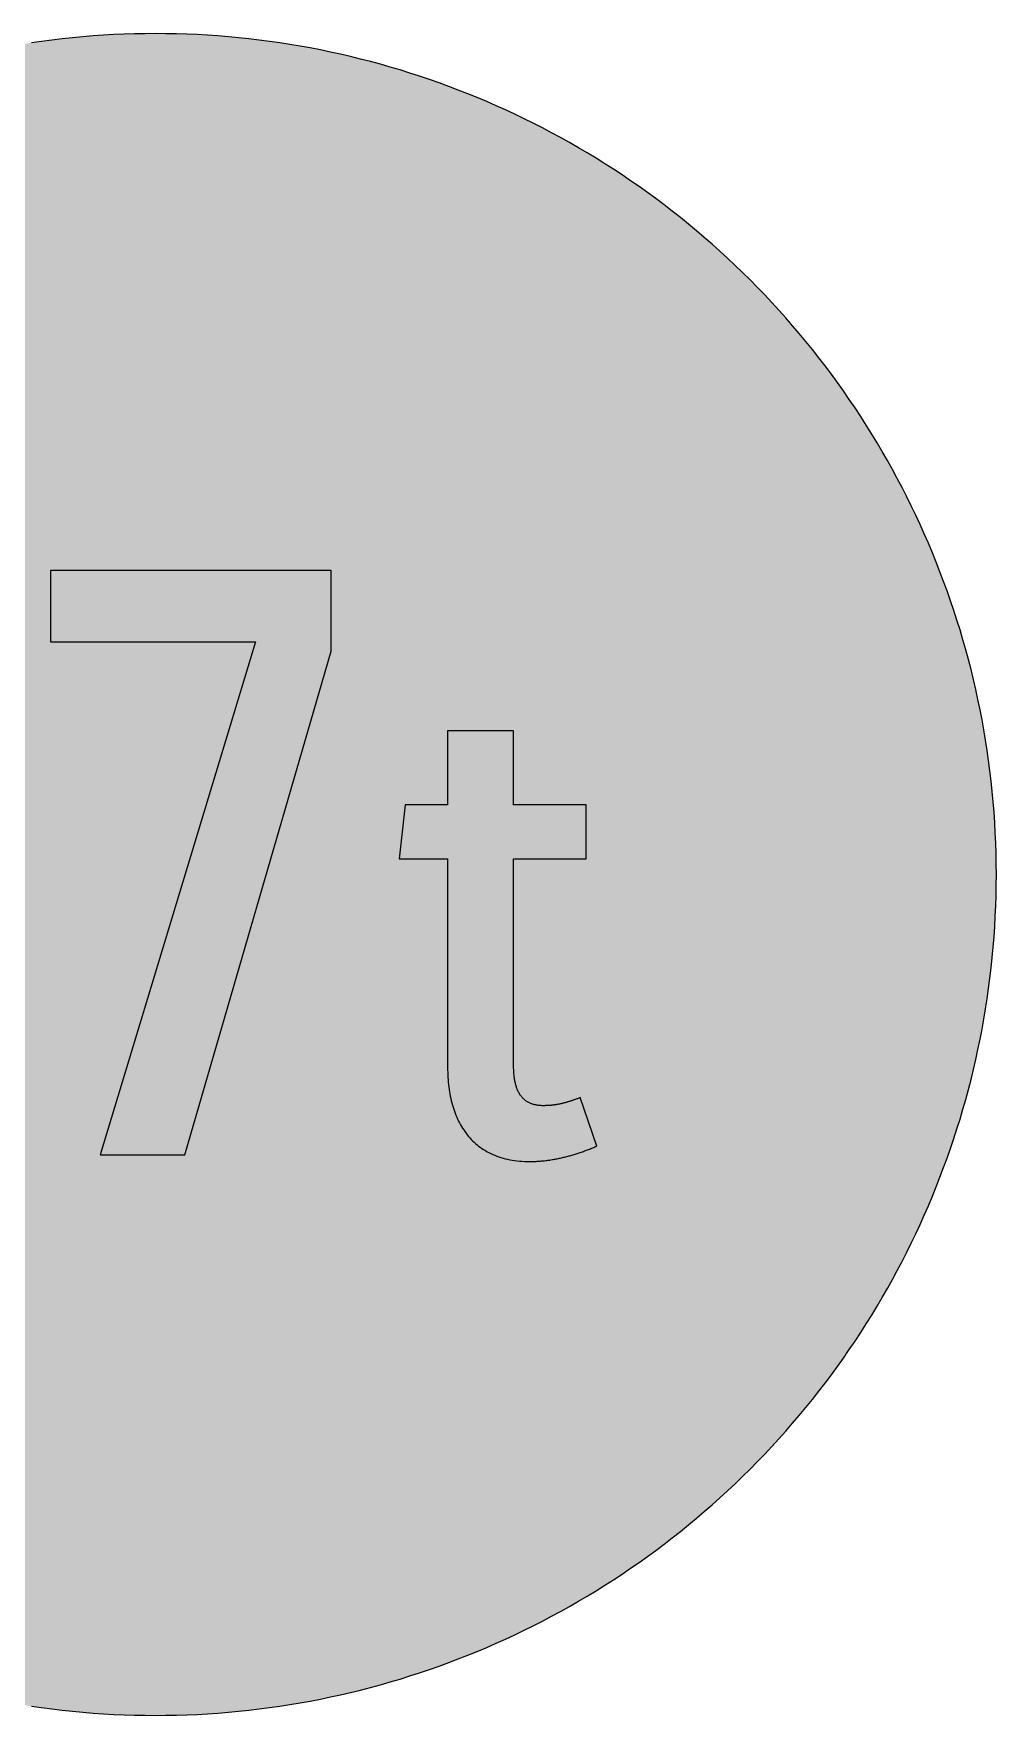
# Model space of a CAD drawing. Header units: millimetres. Extents: x 0 to 212, y 0 to 212.
# Drawn here: x 90.5 to 211.7, y 0.1 to 211.7 of the extents above; entities that cross this region are included whole.
import ezdxf

# ---------------------------------------------------------------- set-up
doc = ezdxf.new("R2010")
doc.units = ezdxf.units.MM

msp = doc.modelspace()

# ---------------------------------------------------------------- hatches: boundary and pattern name
for color, points in [(254, [(211.7189, 105.8869), (211.709, 107.2007), (211.6861, 108.5139), (211.6455, 109.8245), (211.5871, 111.1326), (211.5134, 112.4407), (211.4245, 113.7437), (211.3204, 115.0468), (211.201, 116.3447), (211.0638, 117.6426), (210.9114, 118.9355), (210.7413, 120.2258), (210.5584, 121.5136), (210.3577, 122.7988), (210.1418, 124.079), (209.9107, 125.3566), (209.6643, 126.6292), (209.4027, 127.8992), (209.1258, 129.1641), (208.8337, 130.4239), (208.5264, 131.6812), (208.2038, 132.936), (207.866, 134.1831), (207.5104, 135.4277), (207.1421, 136.6647), (206.7611, 137.8991), (206.3623, 139.1285), (205.9483, 140.3502), (205.5216, 141.5694), (205.0771, 142.781), (204.6199, 143.9901), (204.1474, 145.1915), (203.6623, 146.3853), (203.1619, 147.574), (202.6463, 148.7576), (202.1154, 149.9362), (201.5693, 151.1046), (201.0105, 152.2705), (200.439, 153.4262), (199.8523, 154.5768), (199.2503, 155.7198), (198.6356, 156.8577), (198.0057, 157.9855), (197.3605, 159.1081), (196.7052, 160.2232), (196.0321, 161.3281), (195.3489, 162.4279), (194.6504, 163.5176), (193.9366, 164.6022), (193.2102, 165.6766), (192.471, 166.7434), (191.7167, 167.8), (190.9521, 168.849), (190.1698, 169.8904), (189.3773, 170.9217), (188.5696, 171.9428), (187.7517, 172.9562), (186.9161, 173.9621), (186.0702, 174.9552), (185.2117, 175.9407), (184.338, 176.9161), (183.454, 177.8838), (182.5549, 178.8389), (181.643, 179.7837), (180.721, 180.7185), (179.7837, 181.643), (178.8389, 182.5549), (177.8838, 183.454), (176.9161, 184.338), (175.9407, 185.2117), (174.9552, 186.0702), (173.9621, 186.9161), (172.9562, 187.7492), (171.9428, 188.5696), (170.9217, 189.3773), (169.8904, 190.1698), (168.849, 190.9496), (167.8, 191.7167), (166.7408, 192.471), (165.6766, 193.2102), (164.6022, 193.9366), (163.5176, 194.6504), (162.4279, 195.3489), (161.3281, 196.0321), (160.2232, 196.7052), (159.1081, 197.3631), (157.9855, 198.0057), (156.8577, 198.6356), (155.7198, 199.2503), (154.5768, 199.8523), (153.4262, 200.439), (152.2705, 201.0131), (151.1046, 201.5719), (149.9362, 202.1154), (148.7576, 202.6463), (147.574, 203.1619), (146.3853, 203.6623), (145.1889, 204.15), (143.9875, 204.6199), (142.781, 205.0796), (141.5694, 205.5216), (140.3502, 205.9483), (139.1285, 206.3623), (137.8991, 206.7611), (136.6647, 207.1446), (135.4252, 207.5129), (134.1831, 207.866), (132.9334, 208.2038), (131.6812, 208.5264), (130.4239, 208.8337), (129.1641, 209.1284), (127.8966, 209.4052), (126.6292, 209.6668), (125.3541, 209.9132), (124.0765, 210.1444), (122.7963, 210.3603), (121.5136, 210.5584), (120.2258, 210.7438), (118.9355, 210.9114), (117.6401, 211.0638), (116.3447, 211.201), (115.0468, 211.3229), (113.7437, 211.4271), (112.4382, 211.516), (111.1326, 211.5896), (109.8245, 211.6455), (108.5113, 211.6861), (107.1982, 211.7115), (105.885, 211.7192), (104.5693, 211.7115), (103.2561, 211.6861), (101.9454, 211.6455), (100.6373, 211.5896), (99.3292, 211.516), (98.0262, 211.4271), (96.7232, 211.3229), (95.4253, 211.201), (94.1273, 211.0638), (92.8345, 210.9114), (91.5441, 210.7438), (90.2564, 210.5584), (88.9711, 210.3603), (87.691, 210.1444), (86.4133, 209.9132), (85.1408, 209.6668), (83.8708, 209.4052), (82.6059, 209.1284), (81.346, 208.8337), (80.0887, 208.5264), (78.834, 208.2038), (77.5868, 207.866), (76.3422, 207.5129), (75.1053, 207.1446), (73.8708, 206.7611), (72.6415, 206.3623), (71.4197, 205.9483), (70.2005, 205.5216), (68.9889, 205.0796), (67.7799, 204.6199), (66.5785, 204.15), (65.3847, 203.6623), (64.196, 203.1619), (63.0123, 202.6463), (61.8338, 202.1154), (60.6628, 201.5719), (59.4995, 201.0131), (58.3438, 200.439), (57.1932, 199.8523), (56.0502, 199.2503), (54.9123, 198.6356), (53.7845, 198.0057), (52.6618, 197.3631), (51.5468, 196.7052), (50.4419, 196.0321), (49.342, 195.3489), (48.2524, 194.6504), (47.1678, 193.9366), (46.0934, 193.2102), (45.0266, 192.471), (43.9699, 191.7167), (42.9209, 190.9496), (41.8795, 190.1698), (40.8483, 189.3773), (39.8272, 188.5696), (38.8137, 187.7492), (37.8079, 186.9161), (36.8148, 186.0702), (35.8292, 185.2117), (34.8539, 184.338), (33.8861, 183.454), (32.9311, 182.5549), (31.9862, 181.643), (31.049, 180.7185), (30.1269, 179.7837), (29.2151, 178.8389), (28.3159, 177.8838), (27.432, 176.9161), (26.5582, 175.9407), (25.6997, 174.9552), (24.8539, 173.9621), (24.0208, 172.9562), (23.2004, 171.9428), (22.3926, 170.9217), (21.6002, 169.8904), (20.8204, 168.849), (20.0533, 167.8), (19.2989, 166.7434), (18.5598, 165.6766), (17.8333, 164.6022), (17.1196, 163.5176), (16.4211, 162.4279), (15.7378, 161.3281), (15.0647, 160.2232), (14.4069, 159.1081), (13.7643, 157.9855), (13.1343, 156.8577), (12.5197, 155.7198), (11.9177, 154.5768), (11.3309, 153.4262), (10.7569, 152.2705), (10.1981, 151.1046), (9.6545, 149.9362), (9.1237, 148.7576), (8.6081, 147.574), (8.1077, 146.3853), (7.62, 145.1915), (7.1501, 143.9901), (6.6904, 142.781), (6.2484, 141.5694), (5.8217, 140.3502), (5.4077, 139.1285), (5.0089, 137.8991), (4.6253, 136.6647), (4.257, 135.4277), (3.904, 134.1831), (3.5662, 132.936), (3.2436, 131.6812), (2.9362, 130.4239), (2.6416, 129.1641), (2.3647, 127.8992), (2.1031, 126.6292), (1.8567, 125.3566), (1.6256, 124.079), (1.4097, 122.7988), (1.2116, 121.5136), (1.0262, 120.2258), (0.8585, 118.9355), (0.7061, 117.6426), (0.569, 116.3447), (0.447, 115.0468), (0.3429, 113.7437), (0.254, 112.4407), (0.1803, 111.1326), (0.1245, 109.8245), (0.0838, 108.5139), (0.0584, 107.2007), (0.0508, 105.885), (0.0584, 104.5718), (0.0838, 103.2586), (0.1245, 101.9454), (0.1803, 100.6373), (0.254, 99.3318), (0.3429, 98.0262), (0.447, 96.7232), (0.569, 95.4253), (0.7061, 94.1299), (0.8585, 92.8345), (1.0262, 91.5441), (1.2116, 90.2564), (1.4097, 88.9737), (1.6256, 87.6935), (1.8567, 86.4159), (2.1031, 85.1408), (2.3647, 83.8733), (2.6416, 82.6059), (2.9362, 81.346), (3.2436, 80.0887), (3.5662, 78.8365), (3.904, 77.5868), (4.257, 76.3448), (4.6253, 75.1053), (5.0089, 73.8708), (5.4077, 72.6415), (5.8217, 71.4197), (6.2484, 70.2005), (6.6904, 68.9889), (7.1501, 67.7824), (7.62, 66.581), (8.1077, 65.3847), (8.6081, 64.196), (9.1237, 63.0123), (9.6545, 61.8338), (10.1981, 60.6654), (10.7569, 59.4995), (11.3309, 58.3438), (11.9177, 57.1932), (12.5197, 56.0502), (13.1343, 54.9123), (13.7643, 53.7845), (14.4069, 52.6618), (15.0647, 51.5468), (15.7378, 50.4419), (16.4211, 49.342), (17.1196, 48.2524), (17.8333, 47.1678), (18.5598, 46.0934), (19.2989, 45.0291), (20.0533, 43.9699), (20.8204, 42.9209), (21.6002, 41.8795), (22.3926, 40.8483), (23.2004, 39.8272), (24.0208, 38.8137), (24.8539, 37.8079), (25.6997, 36.8148), (26.5582, 35.8292), (27.432, 34.8539), (28.3159, 33.8861), (29.2151, 32.9311), (30.1269, 31.9862), (31.049, 31.049), (31.9862, 30.1269), (32.9311, 29.2151), (33.8861, 28.3159), (34.8539, 27.432), (35.8292, 26.5582), (36.8148, 25.6997), (37.8079, 24.8539), (38.8137, 24.0182), (39.8272, 23.2004), (40.8483, 22.3926), (41.8795, 21.6002), (42.9209, 20.8178), (43.9699, 20.0533), (45.0266, 19.2989), (46.0934, 18.5598), (47.1678, 17.8333), (48.2524, 17.1196), (49.342, 16.4211), (50.4419, 15.7378), (51.5468, 15.0647), (52.6618, 14.4094), (53.7845, 13.7643), (54.9123, 13.1343), (56.0502, 12.5197), (57.1932, 11.9177), (58.3438, 11.3309), (59.4995, 10.7594), (60.6628, 10.2006), (61.8338, 9.6545), (63.0123, 9.1237), (64.196, 8.6081), (65.3847, 8.1077), (66.5785, 7.6225), (67.7799, 7.1501), (68.9889, 6.6929), (70.2005, 6.2484), (71.4197, 5.8217), (72.6415, 5.4077), (73.8708, 5.0089), (75.1053, 4.6279), (76.3422, 4.2596), (77.5868, 3.904), (78.834, 3.5662), (80.0887, 3.2436), (81.346, 2.9362), (82.6059, 2.6441), (83.8708, 2.3673), (85.1408, 2.1057), (86.4133, 1.8593), (87.691, 1.6281), (88.9711, 1.4122), (90.2564, 1.2116), (91.5441, 1.0287), (92.8345, 0.8585), (94.1273, 0.7061), (95.4253, 0.569), (96.7232, 0.4496), (98.0262, 0.3454), (99.3292, 0.2565), (100.6373, 0.1829), (101.9454, 0.1245), (103.2561, 0.0838), (104.5693, 0.061), (105.885, 0.0533), (107.1982, 0.061), (108.5113, 0.0838), (109.8245, 0.1245), (111.1326, 0.1829), (112.4382, 0.2565), (113.7437, 0.3454), (115.0468, 0.4496), (116.3447, 0.569), (117.6401, 0.7061), (118.9355, 0.8585), (120.2258, 1.0287), (121.5136, 1.2116), (122.7963, 1.4122), (124.0765, 1.6281), (125.3541, 1.8593), (126.6292, 2.1057), (127.8966, 2.3673), (129.1641, 2.6441), (130.4239, 2.9362), (131.6812, 3.2436), (132.9334, 3.5662), (134.1831, 3.904), (135.4252, 4.2596), (136.6647, 4.6279), (137.8991, 5.0089), (139.1285, 5.4077), (140.3502, 5.8217), (141.5694, 6.2484), (142.781, 6.6929), (143.9875, 7.1501), (145.1889, 7.6225), (146.3853, 8.1077), (147.574, 8.6081), (148.7576, 9.1237), (149.9362, 9.6545), (151.1046, 10.2006), (152.2705, 10.7594), (153.4262, 11.3309), (154.5768, 11.9177), (155.7198, 12.5197), (156.8577, 13.1343), (157.9855, 13.7643), (159.1081, 14.4094), (160.2232, 15.0647), (161.3281, 15.7378), (162.4279, 16.4211), (163.5176, 17.1196), (164.6022, 17.8333), (165.6766, 18.5598), (166.7408, 19.2989), (167.8, 20.0533), (168.849, 20.8178), (169.8904, 21.6002), (170.9217, 22.3926), (171.9428, 23.2004), (172.9562, 24.0182), (173.9621, 24.8539), (174.9552, 25.6997), (175.9407, 26.5582), (176.9161, 27.432), (177.8838, 28.3159), (178.8389, 29.2151), (179.7837, 30.1269), (180.721, 31.049), (181.643, 31.9862), (182.5549, 32.9311), (183.454, 33.8861), (184.338, 34.8539), (185.2117, 35.8292), (186.0702, 36.8148), (186.9161, 37.8079), (187.7517, 38.8137), (188.5696, 39.8272), (189.3773, 40.8483), (190.1698, 41.8795), (190.9521, 42.9209), (191.7167, 43.9699), (192.471, 45.0291), (193.2102, 46.0934), (193.9366, 47.1678), (194.6504, 48.2524), (195.3489, 49.342), (196.0321, 50.4419), (196.7052, 51.5468), (197.3605, 52.6618), (198.0057, 53.7845), (198.6356, 54.9123), (199.2503, 56.0502), (199.8523, 57.1932), (200.439, 58.3438), (201.0105, 59.4995), (201.5693, 60.6654), (202.1154, 61.8338), (202.6463, 63.0123), (203.1619, 64.196), (203.6623, 65.3847), (204.1474, 66.581), (204.6199, 67.7824), (205.0771, 68.9889), (205.5216, 70.2005), (205.9483, 71.4197), (206.3623, 72.6415), (206.7611, 73.8708), (207.1421, 75.1053), (207.5104, 76.3448), (207.866, 77.5868), (208.2038, 78.8365), (208.5264, 80.0887), (208.8337, 81.346), (209.1258, 82.6059), (209.4027, 83.8733), (209.6643, 85.1408), (209.9107, 86.4159), (210.1418, 87.6935), (210.3577, 88.9737), (210.5584, 90.2564), (210.7413, 91.5441), (210.9114, 92.8345), (211.0638, 94.1299), (211.201, 95.4253), (211.3204, 96.7232), (211.4245, 98.0262), (211.5134, 99.3318), (211.5871, 100.6373), (211.6455, 101.9454), (211.6861, 103.2586), (211.709, 104.5718), (211.7166, 105.885)]), (59, [(128.0061, 134.0016), (128.0061, 144.1619), (92.6564, 144.1619), (92.6564, 135.1661), (118.4811, 135.1661), (98.902, 70.6092), (109.5897, 70.6092)]), (59, [(142.6531, 81.6155), (142.654, 81.2952), (142.6616, 80.9777), (142.6718, 80.6628), (142.6896, 80.3504), (142.7099, 80.043), (142.7353, 79.7357), (142.7658, 79.4334), (142.8013, 79.1362), (142.8394, 78.8391), (142.8852, 78.547), (142.9334, 78.2599), (142.9893, 77.9729), (143.0477, 77.691), (143.1112, 77.4141), (143.1798, 77.1398), (143.2535, 76.868), (143.3322, 76.6013), (143.416, 76.3397), (143.5049, 76.0806), (143.5989, 75.8266), (143.6954, 75.5752), (143.7996, 75.3288), (143.9088, 75.0875), (144.0231, 74.8487), (144.1425, 74.6176), (144.2644, 74.389), (144.3939, 74.1629), (144.5285, 73.9445), (144.6682, 73.7286), (144.813, 73.5203), (144.9629, 73.3146), (145.1178, 73.1164), (145.2778, 72.9209), (145.4429, 72.7304), (145.6157, 72.5449), (145.7909, 72.3671), (145.9713, 72.1919), (146.1592, 72.0242), (146.3523, 71.8591), (146.5504, 71.7017), (146.7536, 71.5493), (146.9619, 71.4045), (147.1752, 71.2622), (147.3962, 71.1276), (147.6223, 70.9981), (147.8509, 70.8762), (148.0896, 70.7593), (148.3309, 70.6476), (148.5773, 70.5434), (148.8313, 70.4444), (149.0904, 70.3529), (149.3545, 70.2666), (149.6263, 70.1878), (149.9006, 70.1142), (150.1826, 70.0481), (150.4696, 69.9872), (150.7642, 69.9364), (151.0614, 69.8881), (151.3688, 69.85), (151.6786, 69.817), (151.9936, 69.7916), (152.3162, 69.7738), (152.6464, 69.7636), (152.9791, 69.7611), (153.1163, 69.7611), (153.2509, 69.7636), (153.3855, 69.7662), (153.5201, 69.7687), (153.6548, 69.7738), (153.7868, 69.7789), (153.9215, 69.7865), (154.0561, 69.7941), (154.1907, 69.8043), (154.3253, 69.8144), (154.4574, 69.8271), (154.592, 69.8373), (154.7241, 69.8525), (154.8587, 69.8652), (154.9933, 69.8805), (155.1254, 69.8983), (155.2575, 69.916), (155.3921, 69.9338), (155.5242, 69.9516), (155.6588, 69.9719), (155.7909, 69.9948), (155.923, 70.0176), (156.0551, 70.0405), (156.1871, 70.0634), (156.3218, 70.0888), (156.4538, 70.1142), (156.5859, 70.1421), (156.718, 70.17), (156.8501, 70.198), (156.9822, 70.2285), (157.1142, 70.2589), (157.2463, 70.2894), (157.3784, 70.3224), (157.5105, 70.3555), (157.6426, 70.3885), (157.7746, 70.424), (157.9042, 70.4596), (158.0363, 70.4952), (158.1683, 70.5333), (158.3004, 70.5714), (158.4325, 70.6095), (158.562, 70.6501), (158.6941, 70.6882), (158.8262, 70.7314), (158.9557, 70.772), (159.0878, 70.8152), (159.2199, 70.8584), (159.3494, 70.9041), (159.4815, 70.9473), (159.6136, 70.993), (159.7431, 71.0413), (159.8752, 71.087), (160.0073, 71.1352), (160.1368, 71.1835), (160.2689, 71.2343), (160.3985, 71.2826), (160.5305, 71.3334), (160.6601, 71.3867), (160.7922, 71.4375), (160.9242, 71.4908), (161.0538, 71.5442), (161.1859, 71.5975), (161.3154, 71.6534), (161.4475, 71.7067), (159.3314, 77.8051), (159.2402, 77.7697), (159.1488, 77.7342), (159.0599, 77.7011), (158.9735, 77.6681), (158.8846, 77.6351), (158.8008, 77.6021), (158.7144, 77.5716), (158.6306, 77.5411), (158.5468, 77.5106), (158.463, 77.4827), (158.3817, 77.4548), (158.3004, 77.4268), (158.2217, 77.4014), (158.1404, 77.3735), (158.0617, 77.3481), (157.9829, 77.3227), (157.9067, 77.2998), (157.8305, 77.277), (157.7543, 77.2541), (157.6781, 77.2312), (157.6019, 77.2084), (157.5283, 77.1881), (157.4546, 77.1677), (157.3809, 77.1474), (157.3073, 77.1296), (157.2362, 77.1093), (157.165, 77.0915), (157.0939, 77.0738), (157.0228, 77.0585), (156.9517, 77.0407), (156.8806, 77.0255), (156.812, 77.0103), (156.7434, 76.995), (156.6748, 76.9823), (156.6062, 76.9671), (156.5377, 76.9544), (156.4691, 76.9417), (156.4005, 76.9315), (156.3345, 76.9188), (156.2659, 76.9087), (156.1998, 76.8985), (156.1338, 76.8883), (156.0652, 76.8782), (155.9992, 76.8706), (155.9331, 76.8629), (155.8671, 76.8553), (155.8011, 76.8477), (155.735, 76.8401), (155.669, 76.8325), (155.6029, 76.8274), (155.5369, 76.8223), (155.4709, 76.8172), (155.4048, 76.8121), (155.3388, 76.8071), (155.2727, 76.8045), (155.2067, 76.7994), (155.1407, 76.7969), (155.0746, 76.7944), (155.0086, 76.7918), (154.9425, 76.7918), (154.8765, 76.7893), (154.8079, 76.7893), (154.7419, 76.7893), (154.6733, 76.7893), (154.5488, 76.7893), (154.4244, 76.7944), (154.305, 76.7994), (154.1856, 76.8096), (154.0688, 76.8223), (153.957, 76.8375), (153.8453, 76.8553), (153.736, 76.8756), (153.6294, 76.8985), (153.5252, 76.9239), (153.4236, 76.9518), (153.3246, 76.9823), (153.228, 77.0153), (153.1315, 77.0509), (153.0401, 77.089), (152.9486, 77.1296), (152.8597, 77.1754), (152.7759, 77.2211), (152.6921, 77.2693), (152.6083, 77.3201), (152.5295, 77.3735), (152.4533, 77.4319), (152.3771, 77.4903), (152.306, 77.5513), (152.2349, 77.6148), (152.1663, 77.6808), (152.0977, 77.7494), (152.0342, 77.8231), (151.9707, 77.8967), (151.9098, 77.9729), (151.8514, 78.0517), (151.7955, 78.1329), (151.7421, 78.2142), (151.6888, 78.3006), (151.638, 78.3895), (151.5897, 78.4809), (151.5415, 78.5724), (151.4983, 78.6689), (151.4551, 78.7679), (151.4145, 78.867), (151.3738, 78.9686), (151.3357, 79.0753), (151.3002, 79.182), (151.2672, 79.2912), (151.2367, 79.4029), (151.2062, 79.5172), (151.1757, 79.6341), (151.1503, 79.7509), (151.1249, 79.8728), (151.1021, 79.9973), (151.0817, 80.1218), (151.0614, 80.2488), (151.0436, 80.3783), (151.0259, 80.5104), (151.0106, 80.645), (150.9979, 80.7822), (150.9878, 80.9219), (150.9776, 81.0616), (150.9674, 81.2038), (150.9624, 81.3486), (150.9547, 81.4959), (150.9522, 81.6458), (150.9497, 81.7982), (150.9497, 81.9506), (150.9504, 107.8615), (160.0951, 107.8615), (160.0951, 114.6344), (150.9504, 114.6344), (150.9504, 123.9488), (142.6531, 123.9488), (142.6531, 114.6344), (137.3188, 114.6344), (136.5567, 107.8615), (142.6531, 107.8615)])]:
    msp.add_hatch(color=color).paths.add_polyline_path(points)

# ---------------------------------------------------------------- linework, layer by layer
at = {"color": 254}
for points in [[(211.7189, 105.8869), (211.709, 107.2007), (211.6861, 108.5139), (211.6455, 109.8245), (211.5871, 111.1326), (211.5134, 112.4407), (211.4245, 113.7437), (211.3204, 115.0468), (211.201, 116.3447), (211.0638, 117.6426), (210.9114, 118.9355), (210.7413, 120.2258), (210.5584, 121.5136), (210.3577, 122.7988), (210.1418, 124.079), (209.9107, 125.3566), (209.6643, 126.6292), (209.4027, 127.8992), (209.1258, 129.1641), (208.8337, 130.4239), (208.5264, 131.6812), (208.2038, 132.936), (207.866, 134.1831), (207.5104, 135.4277), (207.1421, 136.6647), (206.7611, 137.8991), (206.3623, 139.1285), (205.9483, 140.3502), (205.5216, 141.5694), (205.0771, 142.781), (204.6199, 143.9901), (204.1474, 145.1915), (203.6623, 146.3853), (203.1619, 147.574), (202.6463, 148.7576), (202.1154, 149.9362), (201.5693, 151.1046), (201.0105, 152.2705), (200.439, 153.4262), (199.8523, 154.5768), (199.2503, 155.7198), (198.6356, 156.8577), (198.0057, 157.9855), (197.3605, 159.1081), (196.7052, 160.2232), (196.0321, 161.3281), (195.3489, 162.4279), (194.6504, 163.5176), (193.9366, 164.6022), (193.2102, 165.6766), (192.471, 166.7434), (191.7167, 167.8), (190.9521, 168.849), (190.1698, 169.8904), (189.3773, 170.9217), (188.5696, 171.9428), (187.7517, 172.9562), (186.9161, 173.9621), (186.0702, 174.9552), (185.2117, 175.9407), (184.338, 176.9161), (183.454, 177.8838), (182.5549, 178.8389), (181.643, 179.7837), (180.721, 180.7185), (179.7837, 181.643), (178.8389, 182.5549), (177.8838, 183.454), (176.9161, 184.338), (175.9407, 185.2117), (174.9552, 186.0702), (173.9621, 186.9161), (172.9562, 187.7492), (171.9428, 188.5696), (170.9217, 189.3773), (169.8904, 190.1698), (168.849, 190.9496), (167.8, 191.7167), (166.7408, 192.471), (165.6766, 193.2102), (164.6022, 193.9366), (163.5176, 194.6504), (162.4279, 195.3489), (161.3281, 196.0321), (160.2232, 196.7052), (159.1081, 197.3631), (157.9855, 198.0057), (156.8577, 198.6356), (155.7198, 199.2503), (154.5768, 199.8523), (153.4262, 200.439), (152.2705, 201.0131), (151.1046, 201.5719), (149.9362, 202.1154), (148.7576, 202.6463), (147.574, 203.1619), (146.3853, 203.6623), (145.1889, 204.15), (143.9875, 204.6199), (142.781, 205.0796), (141.5694, 205.5216), (140.3502, 205.9483), (139.1285, 206.3623), (137.8991, 206.7611), (136.6647, 207.1446), (135.4252, 207.5129), (134.1831, 207.866), (132.9334, 208.2038), (131.6812, 208.5264), (130.4239, 208.8337), (129.1641, 209.1284), (127.8966, 209.4052), (126.6292, 209.6668), (125.3541, 209.9132), (124.0765, 210.1444), (122.7963, 210.3603), (121.5136, 210.5584), (120.2258, 210.7438), (118.9355, 210.9114), (117.6401, 211.0638), (116.3447, 211.201), (115.0468, 211.3229), (113.7437, 211.4271), (112.4382, 211.516), (111.1326, 211.5896), (109.8245, 211.6455), (108.5113, 211.6861), (107.1982, 211.7115), (105.885, 211.7192), (104.5693, 211.7115), (103.2561, 211.6861), (101.9454, 211.6455), (100.6373, 211.5896), (99.3292, 211.516), (98.0262, 211.4271), (96.7232, 211.3229), (95.4253, 211.201), (94.1273, 211.0638), (92.8345, 210.9114), (91.5441, 210.7438), (90.2564, 210.5584)], [(90.2564, 1.2116), (91.5441, 1.0287), (92.8345, 0.8585), (94.1273, 0.7061), (95.4253, 0.569), (96.7232, 0.4496), (98.0262, 0.3454), (99.3292, 0.2565), (100.6373, 0.1829), (101.9454, 0.1245), (103.2561, 0.0838), (104.5693, 0.061), (105.885, 0.0533), (107.1982, 0.061), (108.5113, 0.0838), (109.8245, 0.1245), (111.1326, 0.1829), (112.4382, 0.2565), (113.7437, 0.3454), (115.0468, 0.4496), (116.3447, 0.569), (117.6401, 0.7061), (118.9355, 0.8585), (120.2258, 1.0287), (121.5136, 1.2116), (122.7963, 1.4122), (124.0765, 1.6281), (125.3541, 1.8593), (126.6292, 2.1057), (127.8966, 2.3673), (129.1641, 2.6441), (130.4239, 2.9362), (131.6812, 3.2436), (132.9334, 3.5662), (134.1831, 3.904), (135.4252, 4.2596), (136.6647, 4.6279), (137.8991, 5.0089), (139.1285, 5.4077), (140.3502, 5.8217), (141.5694, 6.2484), (142.781, 6.6929), (143.9875, 7.1501), (145.1889, 7.6225), (146.3853, 8.1077), (147.574, 8.6081), (148.7576, 9.1237), (149.9362, 9.6545), (151.1046, 10.2006), (152.2705, 10.7594), (153.4262, 11.3309), (154.5768, 11.9177), (155.7198, 12.5197), (156.8577, 13.1343), (157.9855, 13.7643), (159.1081, 14.4094), (160.2232, 15.0647), (161.3281, 15.7378), (162.4279, 16.4211), (163.5176, 17.1196), (164.6022, 17.8333), (165.6766, 18.5598), (166.7408, 19.2989), (167.8, 20.0533), (168.849, 20.8178), (169.8904, 21.6002), (170.9217, 22.3926), (171.9428, 23.2004), (172.9562, 24.0182), (173.9621, 24.8539), (174.9552, 25.6997), (175.9407, 26.5582), (176.9161, 27.432), (177.8838, 28.3159), (178.8389, 29.2151), (179.7837, 30.1269), (180.721, 31.049), (181.643, 31.9862), (182.5549, 32.9311), (183.454, 33.8861), (184.338, 34.8539), (185.2117, 35.8292), (186.0702, 36.8148), (186.9161, 37.8079), (187.7517, 38.8137), (188.5696, 39.8272), (189.3773, 40.8483), (190.1698, 41.8795), (190.9521, 42.9209), (191.7167, 43.9699), (192.471, 45.0291), (193.2102, 46.0934), (193.9366, 47.1678), (194.6504, 48.2524), (195.3489, 49.342), (196.0321, 50.4419), (196.7052, 51.5468), (197.3605, 52.6618), (198.0057, 53.7845), (198.6356, 54.9123), (199.2503, 56.0502), (199.8523, 57.1932), (200.439, 58.3438), (201.0105, 59.4995), (201.5693, 60.6654), (202.1154, 61.8338), (202.6463, 63.0123), (203.1619, 64.196), (203.6623, 65.3847), (204.1474, 66.581), (204.6199, 67.7824), (205.0771, 68.9889), (205.5216, 70.2005), (205.9483, 71.4197), (206.3623, 72.6415), (206.7611, 73.8708), (207.1421, 75.1053), (207.5104, 76.3448), (207.866, 77.5868), (208.2038, 78.8365), (208.5264, 80.0887), (208.8337, 81.346), (209.1258, 82.6059), (209.4027, 83.8733), (209.6643, 85.1408), (209.9107, 86.4159), (210.1418, 87.6935), (210.3577, 88.9737), (210.5584, 90.2564), (210.7413, 91.5441), (210.9114, 92.8345), (211.0638, 94.1299), (211.201, 95.4253), (211.3204, 96.7232), (211.4245, 98.0262), (211.5134, 99.3318), (211.5871, 100.6373), (211.6455, 101.9454), (211.6861, 103.2586), (211.709, 104.5718), (211.7166, 105.885), (211.7189, 105.8869)]]:
    msp.add_lwpolyline(points, dxfattribs=at)
at = {"color": 59}
for points in [[(128.0061, 134.0016), (128.0061, 144.1619), (92.6564, 144.1619), (92.6564, 135.1661), (118.4811, 135.1661), (98.902, 70.6092), (109.5897, 70.6092), (128.0061, 134.0016)], [(142.6531, 81.6155), (142.654, 81.2952), (142.6616, 80.9777), (142.6718, 80.6628), (142.6896, 80.3504), (142.7099, 80.043), (142.7353, 79.7357), (142.7658, 79.4334), (142.8013, 79.1362), (142.8394, 78.8391), (142.8852, 78.547), (142.9334, 78.2599), (142.9893, 77.9729), (143.0477, 77.691), (143.1112, 77.4141), (143.1798, 77.1398), (143.2535, 76.868), (143.3322, 76.6013), (143.416, 76.3397), (143.5049, 76.0806), (143.5989, 75.8266), (143.6954, 75.5752), (143.7996, 75.3288), (143.9088, 75.0875), (144.0231, 74.8487), (144.1425, 74.6176), (144.2644, 74.389), (144.3939, 74.1629), (144.5285, 73.9445), (144.6682, 73.7286), (144.813, 73.5203), (144.9629, 73.3146), (145.1178, 73.1164), (145.2778, 72.9209), (145.4429, 72.7304), (145.6157, 72.5449), (145.7909, 72.3671), (145.9713, 72.1919), (146.1592, 72.0242), (146.3523, 71.8591), (146.5504, 71.7017), (146.7536, 71.5493), (146.9619, 71.4045), (147.1752, 71.2622), (147.3962, 71.1276), (147.6223, 70.9981), (147.8509, 70.8762), (148.0896, 70.7593), (148.3309, 70.6476), (148.5773, 70.5434), (148.8313, 70.4444), (149.0904, 70.3529), (149.3545, 70.2666), (149.6263, 70.1878), (149.9006, 70.1142), (150.1826, 70.0481), (150.4696, 69.9872), (150.7642, 69.9364), (151.0614, 69.8881), (151.3688, 69.85), (151.6786, 69.817), (151.9936, 69.7916), (152.3162, 69.7738), (152.6464, 69.7636), (152.9791, 69.7611), (153.1163, 69.7611), (153.2509, 69.7636), (153.3855, 69.7662), (153.5201, 69.7687), (153.6548, 69.7738), (153.7868, 69.7789), (153.9215, 69.7865), (154.0561, 69.7941), (154.1907, 69.8043), (154.3253, 69.8144), (154.4574, 69.8271), (154.592, 69.8373), (154.7241, 69.8525), (154.8587, 69.8652), (154.9933, 69.8805), (155.1254, 69.8983), (155.2575, 69.916), (155.3921, 69.9338), (155.5242, 69.9516), (155.6588, 69.9719), (155.7909, 69.9948), (155.923, 70.0176), (156.0551, 70.0405), (156.1871, 70.0634), (156.3218, 70.0888), (156.4538, 70.1142), (156.5859, 70.1421), (156.718, 70.17), (156.8501, 70.198), (156.9822, 70.2285), (157.1142, 70.2589), (157.2463, 70.2894), (157.3784, 70.3224), (157.5105, 70.3555), (157.6426, 70.3885), (157.7746, 70.424), (157.9042, 70.4596), (158.0363, 70.4952), (158.1683, 70.5333), (158.3004, 70.5714), (158.4325, 70.6095), (158.562, 70.6501), (158.6941, 70.6882), (158.8262, 70.7314), (158.9557, 70.772), (159.0878, 70.8152), (159.2199, 70.8584), (159.3494, 70.9041), (159.4815, 70.9473), (159.6136, 70.993), (159.7431, 71.0413), (159.8752, 71.087), (160.0073, 71.1352), (160.1368, 71.1835), (160.2689, 71.2343), (160.3985, 71.2826), (160.5305, 71.3334), (160.6601, 71.3867), (160.7922, 71.4375), (160.9242, 71.4908), (161.0538, 71.5442), (161.1859, 71.5975), (161.3154, 71.6534), (161.4475, 71.7067), (159.3314, 77.8051), (159.2402, 77.7697), (159.1488, 77.7342), (159.0599, 77.7011), (158.9735, 77.6681), (158.8846, 77.6351), (158.8008, 77.6021), (158.7144, 77.5716), (158.6306, 77.5411), (158.5468, 77.5106), (158.463, 77.4827), (158.3817, 77.4548), (158.3004, 77.4268), (158.2217, 77.4014), (158.1404, 77.3735), (158.0617, 77.3481), (157.9829, 77.3227), (157.9067, 77.2998), (157.8305, 77.277), (157.7543, 77.2541), (157.6781, 77.2312), (157.6019, 77.2084), (157.5283, 77.1881), (157.4546, 77.1677), (157.3809, 77.1474), (157.3073, 77.1296), (157.2362, 77.1093), (157.165, 77.0915), (157.0939, 77.0738), (157.0228, 77.0585), (156.9517, 77.0407), (156.8806, 77.0255), (156.812, 77.0103), (156.7434, 76.995), (156.6748, 76.9823), (156.6062, 76.9671), (156.5377, 76.9544), (156.4691, 76.9417), (156.4005, 76.9315), (156.3345, 76.9188), (156.2659, 76.9087), (156.1998, 76.8985), (156.1338, 76.8883), (156.0652, 76.8782), (155.9992, 76.8706), (155.9331, 76.8629), (155.8671, 76.8553), (155.8011, 76.8477), (155.735, 76.8401), (155.669, 76.8325), (155.6029, 76.8274), (155.5369, 76.8223), (155.4709, 76.8172), (155.4048, 76.8121), (155.3388, 76.8071), (155.2727, 76.8045), (155.2067, 76.7994), (155.1407, 76.7969), (155.0746, 76.7944), (155.0086, 76.7918), (154.9425, 76.7918), (154.8765, 76.7893), (154.8079, 76.7893), (154.7419, 76.7893), (154.6733, 76.7893), (154.5488, 76.7893), (154.4244, 76.7944), (154.305, 76.7994), (154.1856, 76.8096), (154.0688, 76.8223), (153.957, 76.8375), (153.8453, 76.8553), (153.736, 76.8756), (153.6294, 76.8985), (153.5252, 76.9239), (153.4236, 76.9518), (153.3246, 76.9823), (153.228, 77.0153), (153.1315, 77.0509), (153.0401, 77.089), (152.9486, 77.1296), (152.8597, 77.1754), (152.7759, 77.2211), (152.6921, 77.2693), (152.6083, 77.3201), (152.5295, 77.3735), (152.4533, 77.4319), (152.3771, 77.4903), (152.306, 77.5513), (152.2349, 77.6148), (152.1663, 77.6808), (152.0977, 77.7494), (152.0342, 77.8231), (151.9707, 77.8967), (151.9098, 77.9729), (151.8514, 78.0517), (151.7955, 78.1329), (151.7421, 78.2142), (151.6888, 78.3006), (151.638, 78.3895), (151.5897, 78.4809), (151.5415, 78.5724), (151.4983, 78.6689), (151.4551, 78.7679), (151.4145, 78.867), (151.3738, 78.9686), (151.3357, 79.0753), (151.3002, 79.182), (151.2672, 79.2912), (151.2367, 79.4029), (151.2062, 79.5172), (151.1757, 79.6341), (151.1503, 79.7509), (151.1249, 79.8728), (151.1021, 79.9973), (151.0817, 80.1218), (151.0614, 80.2488), (151.0436, 80.3783), (151.0259, 80.5104), (151.0106, 80.645), (150.9979, 80.7822), (150.9878, 80.9219), (150.9776, 81.0616), (150.9674, 81.2038), (150.9624, 81.3486), (150.9547, 81.4959), (150.9522, 81.6458), (150.9497, 81.7982), (150.9497, 81.9506), (150.9504, 107.8615), (160.0951, 107.8615), (160.0951, 114.6344), (150.9504, 114.6344), (150.9504, 123.9488), (142.6531, 123.9488), (142.6531, 114.6344), (137.3188, 114.6344), (136.5567, 107.8615), (142.6531, 107.8615), (142.6531, 81.6155)]]:
    msp.add_lwpolyline(points, dxfattribs=at)

doc.saveas('drawing.dxf')
